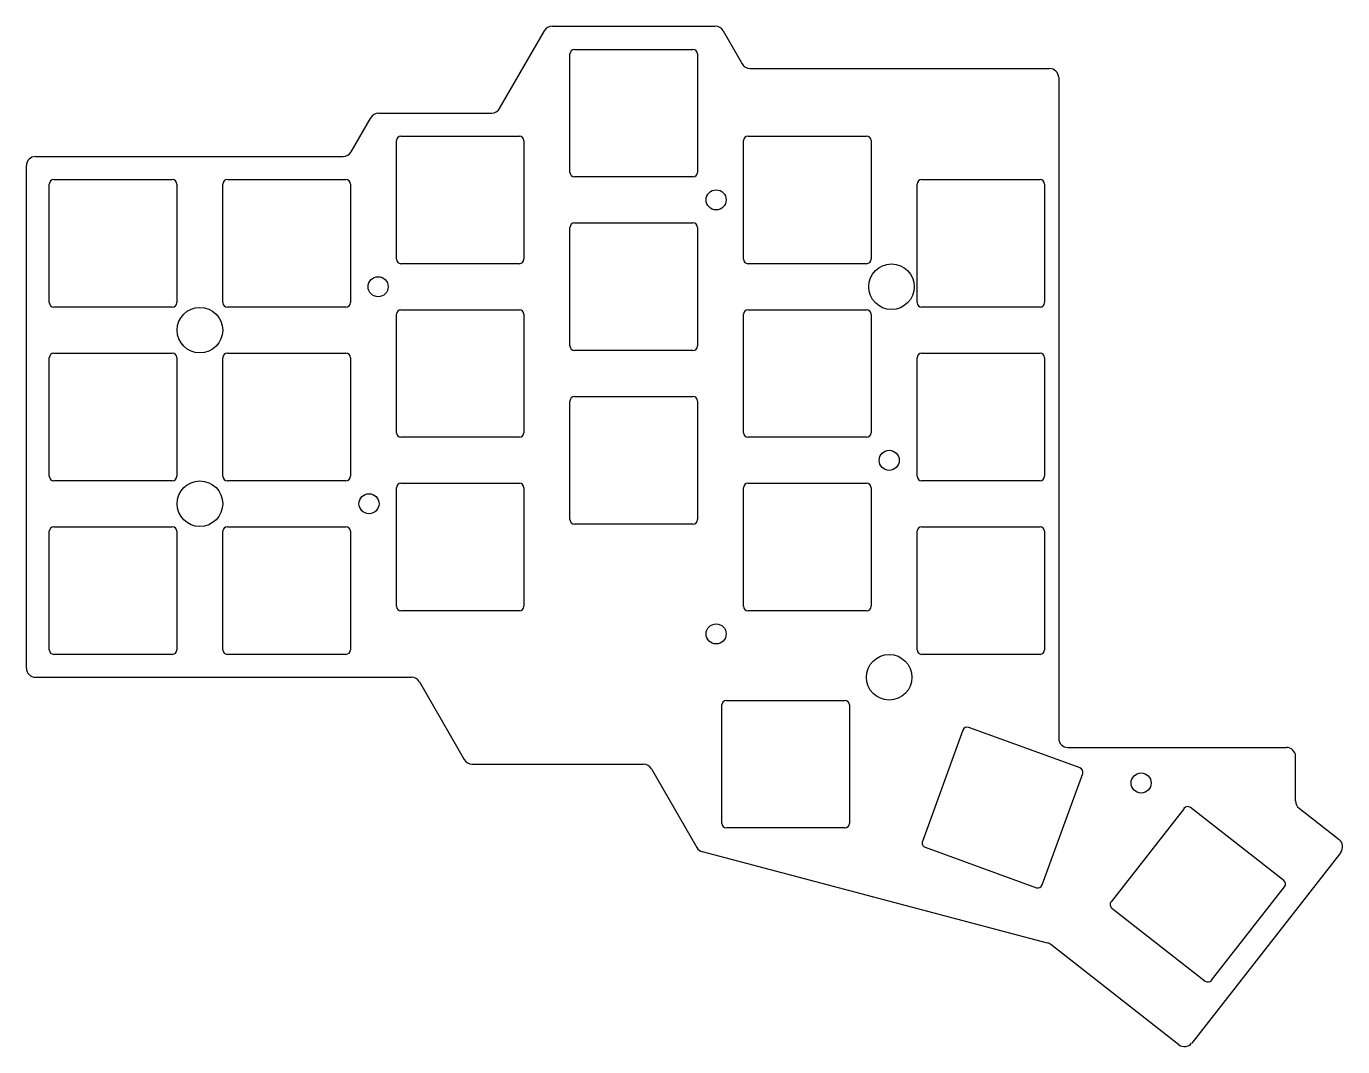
# Model space of a CAD drawing. Header units: millimetres. Extents: x -150 to -6, y -56 to 56.
import ezdxf

# ---------------------------------------------------------------- set-up
doc = ezdxf.new("R2010")
doc.units = ezdxf.units.MM
doc.layers.add('Shape2DView', color=7, linetype='CONTINUOUS')

msp = doc.modelspace()

# ---------------------------------------------------------------- linework, layer by layer
at = {"layer": 'Shape2DView'}
for p, q in [((-98.06, 47.16), (-93.14, 55.69)), ((-92.28, 56.19), (-74.38, 56.19)), ((-73.51, 55.69), (-71.42, 52.06)), ((-89.83, 53.66), (-76.83, 53.66)), ((-90.33, 40.16), (-90.33, 53.16)), ((-76.33, 53.16), (-76.33, 40.16)), ((-70.56, 51.56), (-37.69, 51.56)), ((-36.69, 50.56), (-36.69, -21.94)), ((-111.33, 46.66), (-98.93, 46.66)), ((-114.36, 42.4), (-112.19, 46.16)), ((-109.38, 30.64), (-109.38, 43.64)), ((-108.88, 44.14), (-95.88, 44.14)), ((-95.38, 43.64), (-95.38, 30.64)), ((-71.28, 30.64), (-71.28, 43.64)), ((-70.78, 44.14), (-57.78, 44.14)), ((-57.28, 43.64), (-57.28, 30.64)), ((-150, -14.25), (-150, 40.9)), ((-149, 41.9), (-115.23, 41.9)), ((-146.98, 39.37), (-133.98, 39.37)), ((-127.93, 39.37), (-114.93, 39.37)), ((-76.83, 39.66), (-89.83, 39.66)), ((-51.73, 39.37), (-38.73, 39.37)), ((-147.48, 25.87), (-147.48, 38.87)), ((-133.48, 38.87), (-133.48, 25.87)), ((-128.43, 25.87), (-128.43, 38.87)), ((-114.43, 38.87), (-114.43, 25.87)), ((-52.23, 25.87), (-52.23, 38.87)), ((-38.23, 38.87), (-38.23, 25.87)), ((-90.33, 21.11), (-90.33, 34.11)), ((-89.83, 34.61), (-76.83, 34.61)), ((-76.33, 34.11), (-76.33, 21.11)), ((-95.88, 30.14), (-108.88, 30.14)), ((-57.78, 30.14), (-70.78, 30.14)), ((-133.98, 25.37), (-146.98, 25.37)), ((-114.93, 25.37), (-127.93, 25.37)), ((-109.38, 11.59), (-109.38, 24.59)), ((-108.88, 25.09), (-95.88, 25.09)), ((-95.38, 24.59), (-95.38, 11.59)), ((-71.28, 11.59), (-71.28, 24.59)), ((-70.78, 25.09), (-57.78, 25.09)), ((-57.28, 24.59), (-57.28, 11.59)), ((-38.73, 25.37), (-51.73, 25.37)), ((-146.98, 20.32), (-133.98, 20.32)), ((-127.93, 20.32), (-114.93, 20.32)), ((-76.83, 20.61), (-89.83, 20.61)), ((-51.73, 20.32), (-38.73, 20.32)), ((-147.48, 6.82), (-147.48, 19.82)), ((-133.48, 19.82), (-133.48, 6.82)), ((-128.43, 6.82), (-128.43, 19.82)), ((-114.43, 19.82), (-114.43, 6.82)), ((-52.23, 6.82), (-52.23, 19.82)), ((-38.23, 19.82), (-38.23, 6.82)), ((-90.33, 2.06), (-90.33, 15.06)), ((-89.83, 15.56), (-76.83, 15.56)), ((-76.33, 15.06), (-76.33, 2.06)), ((-95.88, 11.09), (-108.88, 11.09)), ((-57.78, 11.09), (-70.78, 11.09)), ((-133.98, 6.32), (-146.98, 6.32)), ((-114.93, 6.32), (-127.93, 6.32)), ((-108.88, 6.04), (-95.88, 6.04)), ((-70.78, 6.04), (-57.78, 6.04)), ((-38.73, 6.32), (-51.73, 6.32)), ((-109.38, -7.46), (-109.38, 5.54)), ((-95.38, 5.54), (-95.38, -7.46)), ((-71.28, -7.46), (-71.28, 5.54)), ((-57.28, 5.54), (-57.28, -7.46)), ((-76.83, 1.56), (-89.83, 1.56)), ((-147.48, -12.23), (-147.48, 0.77)), ((-146.98, 1.27), (-133.98, 1.27)), ((-133.48, 0.77), (-133.48, -12.23)), ((-128.43, -12.23), (-128.43, 0.77)), ((-127.93, 1.27), (-114.93, 1.27)), ((-114.43, 0.77), (-114.43, -12.23)), ((-52.23, -12.23), (-52.23, 0.77)), ((-51.73, 1.27), (-38.73, 1.27)), ((-38.23, 0.77), (-38.23, -12.23)), ((-95.88, -7.96), (-108.88, -7.96)), ((-57.78, -7.96), (-70.78, -7.96)), ((-133.98, -12.73), (-146.98, -12.73)), ((-114.93, -12.73), (-127.93, -12.73)), ((-38.73, -12.73), (-51.73, -12.73)), ((-149, -15.25), (-107.72, -15.25)), ((-106.85, -15.75), (-101.93, -24.28)), ((-73.66, -31.28), (-73.66, -18.28)), ((-73.16, -17.78), (-60.16, -17.78)), ((-59.66, -18.28), (-59.66, -31.28)), ((-47.2, -21.04), (-51.65, -33.25)), ((-34.34, -25.18), (-46.56, -20.74)), ((-35.69, -22.94), (-11.69, -22.94)), ((-10.69, -28.82), (-10.69, -23.94)), ((-101.06, -24.78), (-82.26, -24.78)), ((-81.39, -25.28), (-76.39, -33.94)), ((-38.49, -38.04), (-34.05, -25.82)), ((-22.93, -29.63), (-30.93, -39.88)), ((-11.98, -37.55), (-22.23, -29.55)), ((-10.31, -29.61), (-5.9, -33.05)), ((-60.16, -31.78), (-73.16, -31.78)), ((-37.92, -44.41), (-75.78, -34.41)), ((-51.35, -33.89), (-39.13, -38.34)), ((-5.73, -34.46), (-22.09, -55.4)), ((-19.9, -48.5), (-11.9, -38.25)), ((-30.85, -40.58), (-20.6, -48.58)), ((-23.49, -55.57), (-37.56, -44.58))]:
    msp.add_line(p, q, dxfattribs=at)
for centre, radius in [((-74.29, 37.14), 1.1), ((-55.04, 27.61), 2.5), ((-111.39, 27.61), 1.1), ((-130.95, 22.85), 2.5), ((-55.29, 8.56), 1.1), ((-130.95, 3.8), 2.5), ((-112.39, 3.8), 1.1), ((-74.29, -10.49), 1.1), ((-55.29, -15.25), 2.5), ((-27.64, -26.85), 1.1)]:
    msp.add_circle(centre, radius, dxfattribs=at)
for centre, radius, start, end in [((-92.28, 55.19), 1, 90, 150), ((-74.38, 55.19), 1, 30, 90), ((-89.83, 53.16), 0.5, 90, 180), ((-76.83, 53.16), 0.5, 0, 90), ((-70.56, 52.56), 1, -150, -90), ((-37.69, 50.56), 1, 0, 90), ((-111.33, 45.66), 1, 90, 150), ((-98.93, 47.66), 1, -90, -30), ((-108.88, 43.64), 0.5, 90, 180), ((-95.88, 43.64), 0.5, 0, 90), ((-70.78, 43.64), 0.5, 90, 180), ((-57.78, 43.64), 0.5, 0, 90), ((-115.23, 42.9), 1, -90, -30), ((-149, 40.9), 1, 90, -180), ((-146.98, 38.87), 0.5, 90, 180), ((-133.98, 38.87), 0.5, 0, 90), ((-127.93, 38.87), 0.5, 90, 180), ((-114.93, 38.87), 0.5, 0, 90), ((-89.83, 40.16), 0.5, 180, -90), ((-76.83, 40.16), 0.5, -90, 0), ((-51.73, 38.87), 0.5, 90, 180), ((-38.73, 38.87), 0.5, 0, 90), ((-89.83, 34.11), 0.5, 90, 180), ((-76.83, 34.11), 0.5, 0, 90), ((-108.88, 30.64), 0.5, 180, -90), ((-95.88, 30.64), 0.5, -90, 0), ((-70.78, 30.64), 0.5, 180, -90), ((-57.78, 30.64), 0.5, -90, 0), ((-146.98, 25.87), 0.5, 180, -90), ((-133.98, 25.87), 0.5, -90, 0), ((-127.93, 25.87), 0.5, 180, -90), ((-114.93, 25.87), 0.5, -90, 0), ((-108.88, 24.59), 0.5, 90, 180), ((-95.88, 24.59), 0.5, 0, 90), ((-70.78, 24.59), 0.5, 90, 180), ((-57.78, 24.59), 0.5, 0, 90), ((-51.73, 25.87), 0.5, 180, -90), ((-38.73, 25.87), 0.5, -90, 0), ((-146.98, 19.82), 0.5, 90, 180), ((-133.98, 19.82), 0.5, 0, 90), ((-127.93, 19.82), 0.5, 90, 180), ((-114.93, 19.82), 0.5, 0, 90), ((-89.83, 21.11), 0.5, 180, -90), ((-76.83, 21.11), 0.5, -90, 0), ((-51.73, 19.82), 0.5, 90, 180), ((-38.73, 19.82), 0.5, 0, 90), ((-89.83, 15.06), 0.5, 90, 180), ((-76.83, 15.06), 0.5, 0, 90), ((-108.88, 11.59), 0.5, 180, -90), ((-95.88, 11.59), 0.5, -90, 0), ((-70.78, 11.59), 0.5, 180, -90), ((-57.78, 11.59), 0.5, -90, 0), ((-146.98, 6.82), 0.5, 180, -90), ((-133.98, 6.82), 0.5, -90, 0), ((-127.93, 6.82), 0.5, 180, -90), ((-114.93, 6.82), 0.5, -90, 0), ((-108.88, 5.54), 0.5, 90, 180), ((-95.88, 5.54), 0.5, 0, 90), ((-70.78, 5.54), 0.5, 90, 180), ((-57.78, 5.54), 0.5, 0, 90), ((-51.73, 6.82), 0.5, 180, -90), ((-38.73, 6.82), 0.5, -90, 0), ((-89.83, 2.06), 0.5, 180, -90), ((-76.83, 2.06), 0.5, -90, 0), ((-146.98, 0.77), 0.5, 90, 180), ((-133.98, 0.77), 0.5, 0, 90), ((-127.93, 0.77), 0.5, 90, 180), ((-114.93, 0.77), 0.5, 0, 90), ((-51.73, 0.77), 0.5, 90, 180), ((-38.73, 0.77), 0.5, 0, 90), ((-108.88, -7.46), 0.5, 180, -90), ((-95.88, -7.46), 0.5, -90, 0), ((-70.78, -7.46), 0.5, 180, -90), ((-57.78, -7.46), 0.5, -90, 0), ((-146.98, -12.23), 0.5, 180, -90), ((-133.98, -12.23), 0.5, -90, 0), ((-127.93, -12.23), 0.5, 180, -90), ((-114.93, -12.23), 0.5, -90, 0), ((-51.73, -12.23), 0.5, 180, -90), ((-38.73, -12.23), 0.5, -90, 0), ((-149, -14.25), 1, 180, -90), ((-107.72, -16.25), 1, 30, 90), ((-73.16, -18.28), 0.5, 90, 180), ((-60.16, -18.28), 0.5, 0, 90), ((-46.73, -21.21), 0.5, 70, 160), ((-35.69, -21.94), 1, 180, -90), ((-11.69, -23.94), 1, 0, 90), ((-101.06, -23.78), 1, -150, -90), ((-82.26, -25.78), 1, 30, 90), ((-34.52, -25.65), 0.5, -20, 70), ((-9.69, -28.82), 1, 180, -128), ((-22.54, -29.94), 0.5, 52, 142), ((-73.16, -31.28), 0.5, 180, -90), ((-60.16, -31.28), 0.5, -90, 0), ((-6.52, -33.84), 1, -38, 52), ((-75.53, -33.44), 1, -150, -104.7912), ((-51.18, -33.42), 0.5, 160, -110), ((-12.29, -37.94), 0.5, -38, 52), ((-38.96, -37.87), 0.5, -110, -20), ((-30.54, -40.18), 0.5, 142, -128), ((-38.17, -45.37), 1, 52, 75.2088), ((-20.29, -48.19), 0.5, -128, -38), ((-22.88, -54.78), 1, -128, -38)]:
    msp.add_arc(centre, radius, start, end, dxfattribs=at)

doc.saveas('drawing.dxf')
